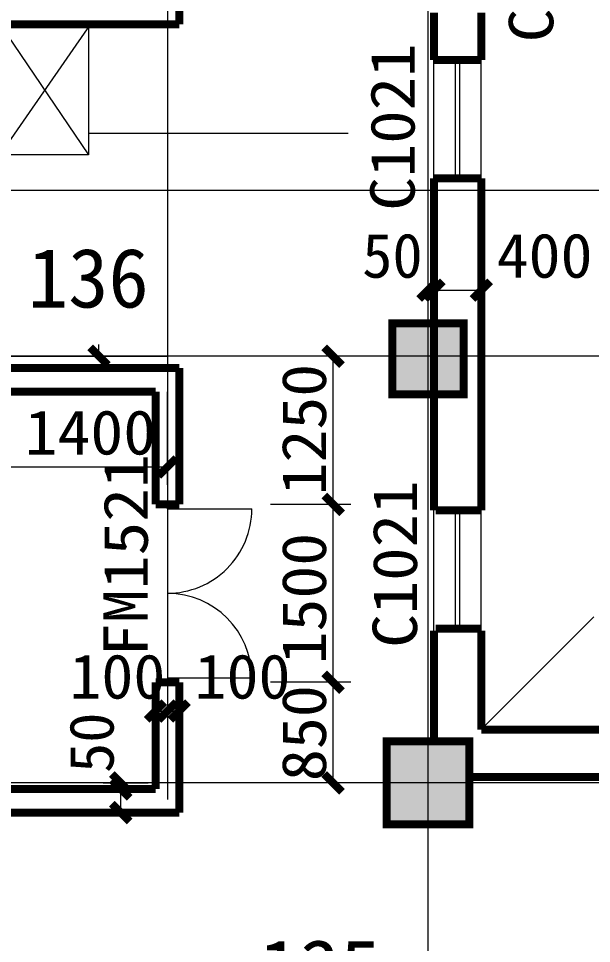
# Model space of a CAD drawing. Extents: x -307567 to 704339, y -10277 to 165507.
# Drawn here: x -250424 to -245587, y 105825 to 113630 of the extents above; entities that cross this region are included whole.
import ezdxf
from ezdxf.enums import TextEntityAlignment as Align

# ---------------------------------------------------------------- set-up
doc = ezdxf.new("R2010")
doc.units = 0
doc.header["$MEASUREMENT"] = 0
doc.layers.add('中文', color=4, linetype='CONTINUOUS')
doc.layers.add('我的', color=255, linetype='CONTINUOUS', lineweight=0)
doc.styles.get("Standard").update_dxf_attribs({"font": 'txt', "height": 3})

msp = doc.modelspace()

# ---------------------------------------------------------------- linework, layer by layer
at = {"layer": '我的', "color": 0}
for p, q in [((-246967.19745, 148240.4918), (-246967.19745, 95170.08149)), ((-249167.18264, 129568.19441), (-249167.18264, 107039.2116)), ((-246967.19745, 129568.19441), (-246967.19745, 107039.2116)), ((-250582.17572, 113580.09991), (-250249.32368, 113580.09991)), ((-250582.17572, 112480.10846), (-249817.17863, 113580.09991)), ((-250582.17572, 113580.09991), (-249834.32637, 112479.10139)), ((-250317.17765, 113580.09991), (-249317.18189, 113580.09991)), ((-249834.32637, 113580.09991), (-249834.32637, 112479.10139)), ((-246917.1916, 112280.11252), (-246917.1916, 113280.10141)), ((-246735.94556, 112280.11252), (-246735.94556, 113280.10141)), ((-246698.44575, 112280.11252), (-246698.44575, 113280.10141)), ((-246517.1997, 112280.11252), (-246517.1997, 113280.10141)), ((-249834.32637, 112661.88551), (-247641.33807, 112661.88551)), ((-249834.32637, 112479.10139), (-250582.17572, 112479.10139)), ((-189560.05651, 112180.10996), (-263450.38835, 112180.10081)), ((-246967.19745, 111487.74587), (-246967.19745, 111064.63703)), ((-246917.1916, 111487.74587), (-246917.1916, 111064.63703)), ((-246917.1916, 109480.31572), (-246917.1916, 111480.11041)), ((-246517.1997, 111487.74587), (-246517.1997, 111064.63703)), ((-246517.1997, 110480.12152), (-246517.1997, 111480.11041)), ((-246967.19745, 111337.74662), (-246917.1916, 111337.74662)), ((-246917.1916, 111337.74662), (-246517.1997, 111337.74662)), ((-249744.71042, 110780.12002), (-249744.71042, 110880.11341)), ((-189560.05651, 110780.12002), (-263450.38835, 110780.11086)), ((-261413.37309, 110780.12002), (-249167.18264, 110780.12002)), ((-250389.33, 110780.12002), (-249594.71117, 110780.12002)), ((-247617.74504, 110780.11086), (-248296.59602, 110780.11086)), ((-247767.74429, 109530.12016), (-247767.74429, 110780.11086)), ((-249167.18264, 109696.12275), (-249167.18264, 110480.12152)), ((-246917.1916, 108465.12915), (-246917.1916, 110080.12046)), ((-246517.1997, 108465.12915), (-246517.1997, 110080.12046)), ((-251067.1739, 109846.122), (-249167.18264, 109846.122)), ((-249167.18264, 109492.62035), (-249167.18264, 109530.12016)), ((-247617.74504, 109530.12016), (-248296.59602, 109530.12016)), ((-247767.74429, 108030.12766), (-247767.74429, 109530.12016)), ((-249167.18264, 109492.62035), (-248454.6862, 109492.62035)), ((-246735.94556, 108465.12915), (-246735.94556, 109480.31572)), ((-246698.44575, 108465.12915), (-246698.44575, 109480.31572)), ((-245567.19835, 108580.12796), (-246517.1997, 107630.13577)), ((-249167.18264, 108067.62747), (-249167.18264, 108030.12766)), ((-249167.18264, 108067.62747), (-248454.6862, 108067.62747)), ((-247617.74504, 108030.12766), (-248296.59602, 108030.12766)), ((-247767.74429, 107180.12886), (-247767.74429, 108030.12766)), ((-249267.1829, 107936.25911), (-249267.1829, 107411.20681)), ((-249167.18264, 107936.25911), (-249167.18264, 107411.20681)), ((-249067.18467, 107936.25911), (-249067.18467, 107411.20681)), ((-249267.1829, 107786.25986), (-249167.18264, 107786.25986)), ((-249167.18264, 107786.25986), (-249067.18467, 107786.25986)), ((-189560.05651, 107180.13802), (-263450.38835, 107180.12886)), ((-249710.44698, 107180.13802), (-249329.24619, 107180.13802)), ((-249560.44773, 107130.13216), (-249560.44773, 107180.13802)), ((-247617.74504, 107180.12886), (-248296.59602, 107180.12886)), ((-249710.44698, 107130.13216), (-249329.24619, 107130.13216)), ((-249560.44773, 106930.13621), (-249560.44773, 107130.13216)), ((-249710.44698, 106930.13621), (-249329.24619, 106930.13621))]:
    msp.add_line(p, q, dxfattribs=at)
at = {"layer": '我的', "color": 0, "const_width": 67.49966}
for points in [[(-249067.18467, 113580.09991), (-249067.18467, 113980.10096)], [(-246917.1916, 113280.10141), (-246917.1916, 113680.10246)], [(-246517.1997, 113280.10141), (-246517.1997, 113680.10246)], [(-250582.17572, 113580.09991), (-249317.18189, 113580.09991)], [(-249067.18467, 113580.09991), (-249317.18189, 113580.09991)], [(-246517.1997, 113280.10141), (-246917.1916, 113280.10141)], [(-246917.1916, 109480.31572), (-246917.1916, 112280.11252)], [(-246517.1997, 112280.11252), (-246917.1916, 112280.11252)], [(-246517.1997, 109480.31572), (-246517.1997, 112280.11252)], [(-247042.19708, 111262.747), (-246892.19783, 111412.74625)], [(-246992.19123, 111262.747), (-246842.19198, 111412.74625)], [(-246592.19933, 111262.747), (-246442.20008, 111412.74625)], [(-247267.19138, 111058.1185), (-247267.19138, 110458.1215), (-246667.19895, 110458.1215), (-246667.19895, 111058.1185), (-247267.19138, 111058.1185), (-247267.19138, 110458.1215)], [(-249819.71005, 110855.11964), (-249669.7108, 110705.12039)], [(-247842.74621, 110855.11049), (-247692.74467, 110705.11124)], [(-250582.17572, 110680.11746), (-249067.18467, 110680.11746)], [(-249067.18467, 110680.11746), (-249067.18467, 109530.12016)], [(-251167.17188, 110480.12152), (-249267.1829, 110480.12152)], [(-249267.1829, 110480.12152), (-249267.1829, 109530.12016)], [(-246917.1916, 110080.12046), (-246917.1916, 110480.12152)], [(-246517.1997, 110080.12046), (-246517.1997, 110480.12152)], [(-249242.18226, 109771.12238), (-249092.18301, 109921.12163)], [(-247842.74621, 109605.11979), (-247692.74467, 109455.12054)], [(-249067.18467, 109530.12016), (-249267.1829, 109530.12016)], [(-246517.1997, 109480.31572), (-246901.92068, 109480.31572)], [(-246917.1916, 107530.13321), (-246917.1916, 108465.12915)], [(-246517.1997, 108480.32683), (-246901.92068, 108480.32683)], [(-246517.1997, 107630.13577), (-246517.1997, 108465.12915)], [(-247842.74621, 108105.12729), (-247692.74467, 107955.12804)], [(-249267.1829, 107130.13216), (-249267.1829, 108030.12766)], [(-249067.18467, 108030.12766), (-249267.1829, 108030.12766)], [(-249067.18467, 106930.13621), (-249067.18467, 108030.12766)], [(-249342.18253, 107711.26024), (-249192.18328, 107861.25949)], [(-249242.18226, 107711.26024), (-249092.18301, 107861.25949)], [(-249142.18429, 107711.26024), (-248992.18504, 107861.25949)], [(-246517.1997, 107630.13577), (-245167.20188, 107630.13577)], [(-247317.19265, 107530.13321), (-247317.19265, 106830.13366), (-246617.1931, 106830.13366), (-246617.1931, 107530.13321), (-247317.19265, 107530.13321), (-247317.19265, 106830.13366)], [(-249635.44736, 107255.13764), (-249485.44811, 107105.13839)], [(-247842.74621, 107255.12849), (-247692.74467, 107105.12924)], [(-246617.1931, 107230.13471), (-245167.20188, 107230.13471)], [(-251267.17443, 107130.13216), (-249267.1829, 107130.13216)], [(-249635.44736, 107205.13179), (-249485.44811, 107055.13254)], [(-249635.44736, 107005.13584), (-249485.44811, 106855.13659)], [(-251267.17443, 106930.13621), (-249067.18467, 106930.13621)], [(-251167.17188, 106930.13621), (-249967.17788, 106930.13621)]]:
    msp.add_lwpolyline(points, dxfattribs=at)
at = {"layer": '我的', "color": 0}
for centre, start, end in [((-249167.18264, 109492.62035), 270.000007513, 0.000010018), ((-249167.18264, 108067.62747), 0.00000683, 90.000002504)]:
    msp.add_arc(centre, 712.49644, start, end, dxfattribs=at)
for points in [[(-247267.19138, 111058.1185), (-246667.19895, 111058.1185), (-247267.19138, 110458.1215), (-246667.19895, 110458.1215)], [(-247317.19265, 107530.13321), (-246617.1931, 107530.13321), (-247317.19265, 106830.13366), (-246617.1931, 106830.13366)]]:
    msp.add_solid(points, dxfattribs=at)

# ---------------------------------------------------------------- texts
at = {"layer": '中文', "char_height": 500, "width": 6011.5625187, "attachment_point": 1}
for s, insert in [('{\\fFangSong_GB2312|b1|i0|c134|p49;\\C1;136}', (-250344.85759, 111691.18036)), ('{\\fFangSong_GB2312|b1|i0|c134|p49;\\C1;135}', (-248392.31549, 105857.76304))]:
    msp.add_mtext(s, dxfattribs=dict(at, insert=insert))
at = {"layer": '我的', "color": 0}
for s, width, p, p2 in [('C1021', 0.980872, (-245909.69999, 113430.10066), (-245909.69999, 114840.09727)), ('C1021', 0.980872, (-247079.69689, 112009.10862), (-247079.69689, 113419.10523)), ('1250', 0.934732, (-247827.74537, 109606.11771), (-247827.74537, 110716.10666)), ('FM1521', 0.912002, (-249332.18273, 108243.82899), (-249332.18273, 109953.8241)), ('C1021', 0.980872, (-247059.69272, 108321.12657), (-247059.69272, 109731.12319)), ('1500', 0.98667, (-247827.74537, 108180.12691), (-247827.74537, 109290.12502)), ('850', 0.864004, (-247827.74537, 107195.12512), (-247827.74537, 108005.12474)), ('50', 0.906657, (-249620.44652, 107264.13723), (-249620.44652, 107774.12919))]:
    msp.add_text(s, height=374.998125, rotation=90, dxfattribs=dict(at, width=width)).set_placement(p, p2, align=Align.FIT)
for s, width, p, p2 in [('50', 0.906665, (-247522.19193, 111442.74793), (-247012.1954, 111442.74793)), ('400', 0.925713, (-246388.19797, 111442.74793), (-245578.20293, 111442.74793)), ('1400', 0.986666, (-250372.17768, 109951.12331), (-249262.18415, 109951.12331)), ('100', 1.079999, (-249994.32313, 107891.25201), (-249184.32809, 107891.25201)), ('100', 1.080002, (-248938.18522, 107891.25201), (-248128.1879, 107891.25201))]:
    msp.add_text(s, height=374.998125, dxfattribs=dict(at, width=width)).set_placement(p, p2, align=Align.FIT)

doc.saveas('drawing.dxf')
